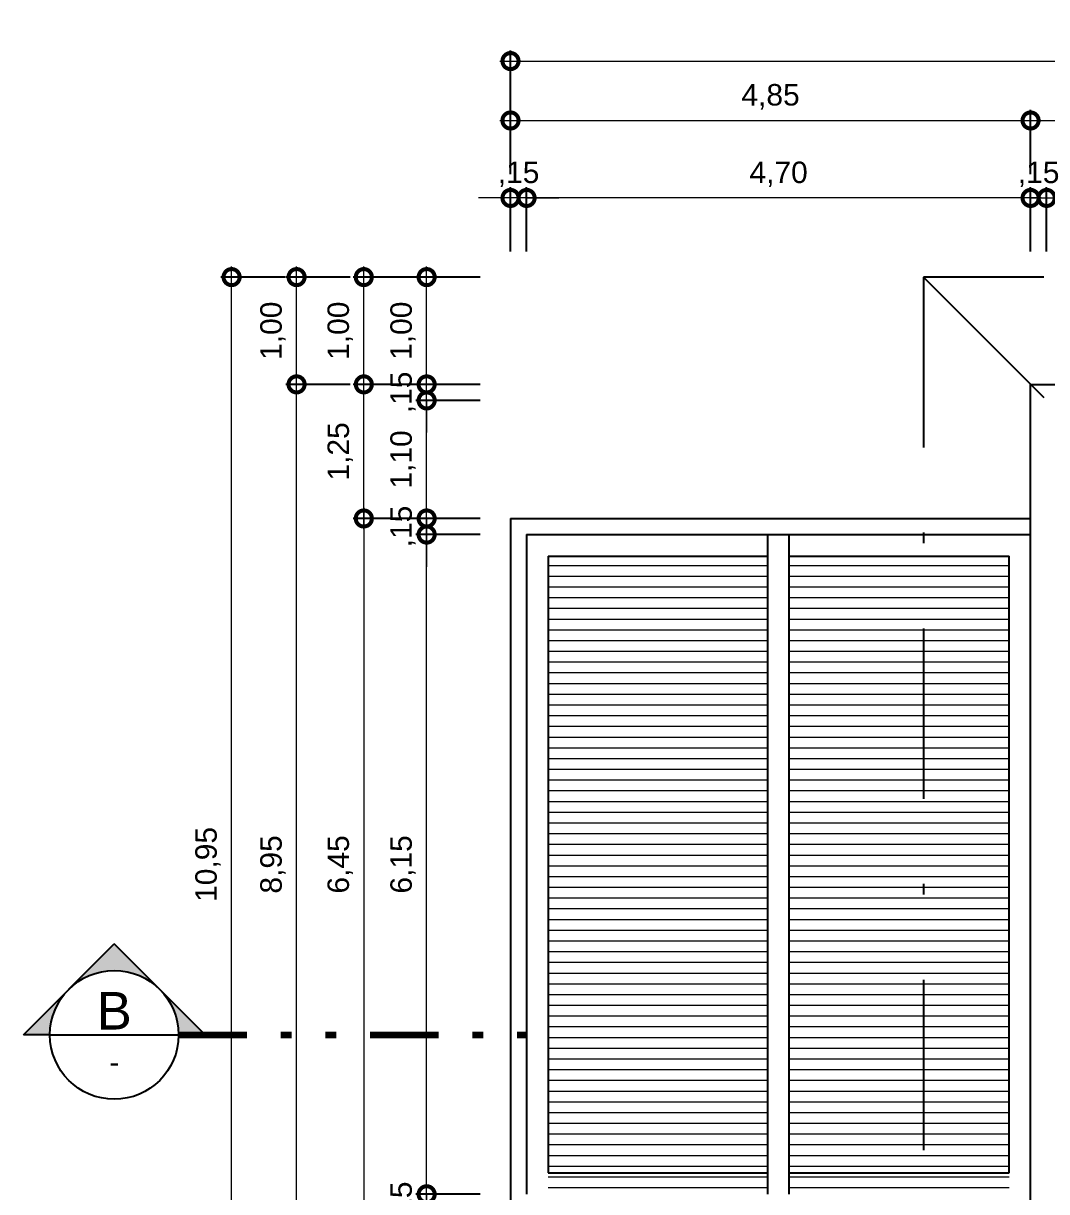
# Model space of a CAD drawing. Header units: metres. Extents: x 47788.9 to 47882.9, y 23411 to 23449.6.
# Drawn here: x 47788.85 to 47798.4, y 23422.39 to 23433.28 of the extents above; entities that cross this region are included whole.
import ezdxf
from ezdxf.enums import TextEntityAlignment as Align

# ---------------------------------------------------------------- set-up
doc = ezdxf.new("R2010")
doc.units = ezdxf.units.M
doc.header["$LTSCALE"] = 0.25
doc.linetypes.add('DASHDOT2', pattern=[12.7, 6.35, -3.175, 0, -3.175])
doc.linetypes.add('DIVIDEX2', pattern=[63.5, 25.4, -12.7, 0, -12.7, 0, -12.7])
for name, color, linetype in [('0 @ 0.1', 7, 'Continuous'), ('ARQ_ALV CT', 5, 'Continuous'), ('ARQ_PISO 01', 1, 'Continuous'), ('ARQ_PROJ SUP', 1, 'DASHDOT2'), ('SIMB_01', 1, 'Continuous'), ('SIMB_PREENCHIMENTO', 253, 'Continuous'), ('SIMB_TXT', 1, 'Continuous')]:
    doc.layers.add(name, color=color, linetype=linetype)
doc.layers.add('ARQ_0_AREAS', color=7, linetype='Continuous', true_color=0x5a1694, plot=False)
doc.layers.add('ARQ_CINZA 04', color=253, linetype='Continuous', lineweight=9)
doc.layers.add('SIMB_LCT', color=252, linetype='DIVIDEX2', lineweight=100)
doc.layers.add('ARQ_COTA_AZUL', color=5, linetype='Continuous', lineweight=20, true_color=0x0000ff)
doc.styles.add('cota', font='arial.ttf')
doc.styles.add('SIMB', font='arial.ttf')
doc.dimstyles.new('Info 01 - annot', dxfattribs={"dimtxt": 2, "dimasz": 3, "dimexe": 1, "dimexo": 1, "dimgap": 1, "dimtad": 1, "dimzin": 4, "dimtxsty": 'cota', "dimblk": 'DOTSMALL', "dimcen": 2, "dimdle": 1, "dimclrd": 256, "dimclre": 256, "dimclrt": 1, "dimazin": 2, "dimtfac": 0.09, "dimtix": 1, "dimtmove": 2, "dimatfit": 2, "dimfxl": 5, "dimfxlon": 1, "dimtolj": 1, "dimtzin": 4, "dimlwd": -1, "dimarcsym": 1})
pattern_1 = [(180, (95681.52085, 46854.32565), (-1e-17, -0.1), [])]

# ---------------------------------------------------------------- blocks, each defined once
blk = doc.blocks.new('_DotSmall')
at = {"color": 0, "linetype": 'ByBlock', "const_width": 0.5}
blk.add_lwpolyline([(-0.0625, 0, 1), (0.0625, 0, 1)], format="xyb", close=True, dxfattribs=at)
blk = doc.blocks.new('*D44')
at = {"layer": 'ARQ_COTA_AZUL', "transparency": 16777216}
for p, q in [((47792.616, 23428.663), (47792.616, 23428.963)), ((47792.616, 23428.663), (47792.616, 23428.513)), ((47792.616, 23428.513), (47792.616, 23428.213))]:
    blk.add_line(p, q, dxfattribs=at)
at = {"layer": 'ARQ_COTA_AZUL', "lineweight": -2, "transparency": 16777216}
for p, q in [((47793.116, 23428.663), (47792.516, 23428.663)), ((47793.116, 23428.513), (47792.516, 23428.513))]:
    blk.add_line(p, q, dxfattribs=at)
at = {"layer": 'Defpoints', "color": 0, "transparency": 16777216}
for p in [(47793.398, 23428.663), (47792.616, 23428.513), (47793.548, 23428.513)]:
    blk.add_point(p, dxfattribs=at)
at = {"layer": 'ARQ_COTA_AZUL', "transparency": 16777216, "xscale": 0.3, "yscale": 0.3, "zscale": 0.3}
for p, rotation in [((47792.616, 23428.663), 270), ((47792.616, 23428.513), 90)]:
    blk.add_blockref('_DotSmall', p, dxfattribs=dict(at, rotation=rotation))
at = {"layer": 'ARQ_COTA_AZUL', "color": 1, "transparency": 16777216, "insert": (47792.396, 23428.588), "char_height": 0.2, "attachment_point": 5, "rotation": 90, "style": 'cota'}
blk.add_mtext('\\A1;,15', dxfattribs=at)
blk = doc.blocks.new('*D45')
at = {"layer": 'ARQ_COTA_AZUL', "transparency": 16777216}
for p, q in [((47792.616, 23428.663), (47792.616, 23428.963)), ((47792.616, 23428.663), (47792.616, 23428.513)), ((47792.616, 23428.513), (47792.616, 23428.213))]:
    blk.add_line(p, q, dxfattribs=at)
at = {"layer": 'ARQ_COTA_AZUL', "lineweight": -2, "transparency": 16777216}
for p, q in [((47793.116, 23428.663), (47792.516, 23428.663)), ((47793.116, 23428.513), (47792.516, 23428.513))]:
    blk.add_line(p, q, dxfattribs=at)
at = {"layer": 'Defpoints', "color": 0, "transparency": 16777216}
for p in [(47793.398, 23428.663), (47792.616, 23428.513), (47793.548, 23428.513)]:
    blk.add_point(p, dxfattribs=at)
at = {"layer": 'ARQ_COTA_AZUL', "transparency": 16777216, "xscale": 0.3, "yscale": 0.3, "zscale": 0.3}
for p, rotation in [((47792.616, 23428.663), 270), ((47792.616, 23428.513), 90)]:
    blk.add_blockref('_DotSmall', p, dxfattribs=dict(at, rotation=rotation))
at = {"layer": 'ARQ_COTA_AZUL', "color": 1, "transparency": 16777216, "insert": (47792.396, 23428.588), "char_height": 0.2, "attachment_point": 5, "rotation": 90, "style": 'cota'}
blk.add_mtext('\\A1;,15', dxfattribs=at)
blk = doc.blocks.new('*D37')
at = {"layer": 'ARQ_COTA_AZUL', "transparency": 16777216}
for p, q in [((47792.616, 23422.363), (47792.616, 23422.663)), ((47792.616, 23422.363), (47792.616, 23422.213)), ((47792.616, 23422.213), (47792.616, 23421.913))]:
    blk.add_line(p, q, dxfattribs=at)
at = {"layer": 'ARQ_COTA_AZUL', "lineweight": -2, "transparency": 16777216}
for p, q in [((47793.116, 23422.363), (47792.516, 23422.363)), ((47793.116, 23422.213), (47792.516, 23422.213))]:
    blk.add_line(p, q, dxfattribs=at)
at = {"layer": 'Defpoints', "color": 0, "transparency": 16777216}
for p in [(47793.548, 23422.363), (47792.616, 23422.213), (47793.398, 23422.213)]:
    blk.add_point(p, dxfattribs=at)
at = {"layer": 'ARQ_COTA_AZUL', "transparency": 16777216, "xscale": 0.3, "yscale": 0.3, "zscale": 0.3}
for p, rotation in [((47792.616, 23422.363), 270), ((47792.616, 23422.213), 90)]:
    blk.add_blockref('_DotSmall', p, dxfattribs=dict(at, rotation=rotation))
at = {"layer": 'ARQ_COTA_AZUL', "color": 1, "transparency": 16777216, "insert": (47792.396, 23422.288), "char_height": 0.2, "attachment_point": 5, "rotation": 90, "style": 'cota'}
blk.add_mtext('\\A1;,15', dxfattribs=at)
blk = doc.blocks.new('*D38')
at = {"layer": 'ARQ_COTA_AZUL', "transparency": 16777216}
blk.add_line((47792.03, 23428.763), (47792.03, 23422.113), dxfattribs=at)
at = {"layer": 'ARQ_COTA_AZUL', "lineweight": -2, "transparency": 16777216}
for p, q in [((47792.53, 23428.663), (47791.93, 23428.663)), ((47792.53, 23422.213), (47791.93, 23422.213))]:
    blk.add_line(p, q, dxfattribs=at)
at = {"layer": 'Defpoints', "color": 0, "transparency": 16777216}
for p in [(47793.398, 23428.663), (47792.03, 23422.213), (47793.398, 23422.213)]:
    blk.add_point(p, dxfattribs=at)
at = {"layer": 'ARQ_COTA_AZUL', "transparency": 16777216, "xscale": 0.3, "yscale": 0.3, "zscale": 0.3}
for p, rotation in [((47792.03, 23428.663), 90), ((47792.03, 23422.213), 270)]:
    blk.add_blockref('_DotSmall', p, dxfattribs=dict(at, rotation=rotation))
at = {"layer": 'ARQ_COTA_AZUL', "color": 1, "transparency": 16777216, "insert": (47791.81, 23425.438), "char_height": 0.2, "attachment_point": 5, "rotation": 90, "style": 'cota'}
blk.add_mtext('\\A1;6,45', dxfattribs=at)
blk = doc.blocks.new('*D34')
at = {"layer": 'ARQ_COTA_AZUL', "lineweight": -2, "transparency": 16777216}
for p, q in [((47798.248, 23431.151), (47798.248, 23431.751)), ((47798.398, 23431.151), (47798.398, 23431.751))]:
    blk.add_line(p, q, dxfattribs=at)
at = {"layer": 'ARQ_COTA_AZUL', "transparency": 16777216}
for p, q in [((47798.248, 23431.651), (47797.948, 23431.651)), ((47798.248, 23431.651), (47798.398, 23431.651)), ((47798.398, 23431.651), (47798.698, 23431.651))]:
    blk.add_line(p, q, dxfattribs=at)
at = {"layer": 'Defpoints', "color": 0, "transparency": 16777216}
for p in [(47798.398, 23431.651), (47798.248, 23429.913), (47798.398, 23429.913)]:
    blk.add_point(p, dxfattribs=at)
at = {"layer": 'ARQ_COTA_AZUL', "transparency": 16777216, "xscale": 0.3, "yscale": 0.3, "zscale": 0.3}
blk.add_blockref('_DotSmall', (47798.248, 23431.651), dxfattribs=at)
at = {"layer": 'ARQ_COTA_AZUL', "transparency": 16777216, "xscale": 0.3, "yscale": 0.3, "zscale": 0.3, "rotation": 180}
blk.add_blockref('_DotSmall', (47798.398, 23431.651), dxfattribs=at)
at = {"layer": 'ARQ_COTA_AZUL', "color": 1, "transparency": 16777216, "insert": (47798.323, 23431.871), "char_height": 0.2, "attachment_point": 5, "style": 'cota'}
blk.add_mtext('\\A1;,15', dxfattribs=at)
blk = doc.blocks.new('*D35')
at = {"layer": 'ARQ_COTA_AZUL', "lineweight": -2, "transparency": 16777216}
for p, q in [((47798.398, 23431.151), (47798.398, 23431.751)), ((47800.898, 23431.151), (47800.898, 23431.751))]:
    blk.add_line(p, q, dxfattribs=at)
at = {"layer": 'ARQ_COTA_AZUL', "transparency": 16777216}
blk.add_line((47798.298, 23431.651), (47800.998, 23431.651), dxfattribs=at)
at = {"layer": 'Defpoints', "color": 0, "transparency": 16777216}
for p in [(47800.898, 23431.651), (47798.398, 23429.913), (47800.898, 23429.913)]:
    blk.add_point(p, dxfattribs=at)
at = {"layer": 'ARQ_COTA_AZUL', "transparency": 16777216, "xscale": 0.3, "yscale": 0.3, "zscale": 0.3, "rotation": 180}
blk.add_blockref('_DotSmall', (47798.398, 23431.651), dxfattribs=at)
at = {"layer": 'ARQ_COTA_AZUL', "transparency": 16777216, "xscale": 0.3, "yscale": 0.3, "zscale": 0.3}
blk.add_blockref('_DotSmall', (47800.898, 23431.651), dxfattribs=at)
at = {"layer": 'ARQ_COTA_AZUL', "color": 1, "transparency": 16777216, "insert": (47799.648, 23431.871), "char_height": 0.2, "attachment_point": 5, "style": 'cota'}
blk.add_mtext('\\A1;2,50', dxfattribs=at)
blk = doc.blocks.new('*D29')
at = {"layer": 'ARQ_COTA_AZUL', "transparency": 16777216}
blk.add_line((47792.616, 23422.263), (47792.616, 23428.613), dxfattribs=at)
at = {"layer": 'ARQ_COTA_AZUL', "lineweight": -2, "transparency": 16777216}
for p, q in [((47793.116, 23428.513), (47792.516, 23428.513)), ((47793.116, 23422.363), (47792.516, 23422.363))]:
    blk.add_line(p, q, dxfattribs=at)
at = {"layer": 'Defpoints', "color": 0, "transparency": 16777216}
for p in [(47792.616, 23428.513), (47793.548, 23428.513), (47793.548, 23422.363)]:
    blk.add_point(p, dxfattribs=at)
at = {"layer": 'ARQ_COTA_AZUL', "transparency": 16777216, "xscale": 0.3, "yscale": 0.3, "zscale": 0.3}
for p, rotation in [((47792.616, 23428.513), 90), ((47792.616, 23422.363), 270)]:
    blk.add_blockref('_DotSmall', p, dxfattribs=dict(at, rotation=rotation))
at = {"layer": 'ARQ_COTA_AZUL', "color": 1, "transparency": 16777216, "insert": (47792.396, 23425.438), "char_height": 0.2, "attachment_point": 5, "rotation": 90, "style": 'cota'}
blk.add_mtext('\\A1;6,15', dxfattribs=at)
blk = doc.blocks.new('*D27')
at = {"layer": 'ARQ_COTA_AZUL', "lineweight": -2, "transparency": 16777216}
for p, q in [((47793.548, 23431.151), (47793.548, 23431.751)), ((47798.248, 23431.151), (47798.248, 23431.751))]:
    blk.add_line(p, q, dxfattribs=at)
at = {"layer": 'ARQ_COTA_AZUL', "transparency": 16777216}
blk.add_line((47798.348, 23431.651), (47793.448, 23431.651), dxfattribs=at)
at = {"layer": 'Defpoints', "color": 0, "transparency": 16777216}
for p in [(47793.548, 23431.651), (47798.248, 23429.913), (47793.548, 23428.513)]:
    blk.add_point(p, dxfattribs=at)
at = {"layer": 'ARQ_COTA_AZUL', "transparency": 16777216, "xscale": 0.3, "yscale": 0.3, "zscale": 0.3, "rotation": 180}
blk.add_blockref('_DotSmall', (47793.548, 23431.651), dxfattribs=at)
at = {"layer": 'ARQ_COTA_AZUL', "transparency": 16777216, "xscale": 0.3, "yscale": 0.3, "zscale": 0.3}
blk.add_blockref('_DotSmall', (47798.248, 23431.651), dxfattribs=at)
at = {"layer": 'ARQ_COTA_AZUL', "color": 1, "transparency": 16777216, "insert": (47795.898, 23431.871), "char_height": 0.2, "attachment_point": 5, "style": 'cota'}
blk.add_mtext('\\A1;4,70', dxfattribs=at)
blk = doc.blocks.new('*D28')
at = {"layer": 'ARQ_COTA_AZUL', "lineweight": -2, "transparency": 16777216}
for p, q in [((47793.398, 23431.151), (47793.398, 23431.751)), ((47793.548, 23431.151), (47793.548, 23431.751))]:
    blk.add_line(p, q, dxfattribs=at)
at = {"layer": 'ARQ_COTA_AZUL', "transparency": 16777216}
for p, q in [((47793.398, 23431.651), (47793.098, 23431.651)), ((47793.548, 23431.651), (47793.398, 23431.651)), ((47793.548, 23431.651), (47793.848, 23431.651))]:
    blk.add_line(p, q, dxfattribs=at)
at = {"layer": 'Defpoints', "color": 0, "transparency": 16777216}
for p in [(47793.398, 23431.651), (47793.398, 23428.663), (47793.548, 23428.513)]:
    blk.add_point(p, dxfattribs=at)
at = {"layer": 'ARQ_COTA_AZUL', "transparency": 16777216, "xscale": 0.3, "yscale": 0.3, "zscale": 0.3}
blk.add_blockref('_DotSmall', (47793.398, 23431.651), dxfattribs=at)
at = {"layer": 'ARQ_COTA_AZUL', "transparency": 16777216, "xscale": 0.3, "yscale": 0.3, "zscale": 0.3, "rotation": 180}
blk.add_blockref('_DotSmall', (47793.548, 23431.651), dxfattribs=at)
at = {"layer": 'ARQ_COTA_AZUL', "color": 1, "transparency": 16777216, "insert": (47793.473, 23431.871), "char_height": 0.2, "attachment_point": 5, "style": 'cota'}
blk.add_mtext('\\A1;,15', dxfattribs=at)
blk = doc.blocks.new('*D112')
at = {"layer": 'ARQ_COTA_AZUL', "lineweight": -2, "transparency": 16777216}
for p, q in [((47793.398, 23431.873), (47793.398, 23432.473)), ((47798.248, 23431.873), (47798.248, 23432.473))]:
    blk.add_line(p, q, dxfattribs=at)
at = {"layer": 'ARQ_COTA_AZUL', "transparency": 16777216}
blk.add_line((47793.298, 23432.373), (47798.348, 23432.373), dxfattribs=at)
at = {"layer": 'Defpoints', "color": 0, "transparency": 16777216}
for p in [(47798.248, 23432.373), (47793.398, 23428.663), (47798.248, 23428.663)]:
    blk.add_point(p, dxfattribs=at)
at = {"layer": 'ARQ_COTA_AZUL', "transparency": 16777216, "xscale": 0.3, "yscale": 0.3, "zscale": 0.3, "rotation": 180}
blk.add_blockref('_DotSmall', (47793.398, 23432.373), dxfattribs=at)
at = {"layer": 'ARQ_COTA_AZUL', "transparency": 16777216, "xscale": 0.3, "yscale": 0.3, "zscale": 0.3}
blk.add_blockref('_DotSmall', (47798.248, 23432.373), dxfattribs=at)
at = {"layer": 'ARQ_COTA_AZUL', "color": 1, "transparency": 16777216, "insert": (47795.823, 23432.594), "char_height": 0.2, "attachment_point": 5, "style": 'cota'}
blk.add_mtext('\\A1;4,85', dxfattribs=at)
blk = doc.blocks.new('*D113')
at = {"layer": 'ARQ_COTA_AZUL', "lineweight": -2, "transparency": 16777216}
for p, q in [((47798.248, 23431.873), (47798.248, 23432.473)), ((47807.198, 23431.873), (47807.198, 23432.473))]:
    blk.add_line(p, q, dxfattribs=at)
at = {"layer": 'ARQ_COTA_AZUL', "transparency": 16777216}
blk.add_line((47798.148, 23432.373), (47807.298, 23432.373), dxfattribs=at)
at = {"layer": 'Defpoints', "color": 0, "transparency": 16777216}
for p in [(47807.198, 23432.373), (47807.198, 23429.913), (47798.248, 23428.663)]:
    blk.add_point(p, dxfattribs=at)
at = {"layer": 'ARQ_COTA_AZUL', "transparency": 16777216, "xscale": 0.3, "yscale": 0.3, "zscale": 0.3, "rotation": 180}
blk.add_blockref('_DotSmall', (47798.248, 23432.373), dxfattribs=at)
at = {"layer": 'ARQ_COTA_AZUL', "transparency": 16777216, "xscale": 0.3, "yscale": 0.3, "zscale": 0.3}
blk.add_blockref('_DotSmall', (47807.198, 23432.373), dxfattribs=at)
at = {"layer": 'ARQ_COTA_AZUL', "color": 1, "transparency": 16777216, "insert": (47802.723, 23432.594), "char_height": 0.2, "attachment_point": 5, "style": 'cota'}
blk.add_mtext('\\A1;8,95', dxfattribs=at)
blk = doc.blocks.new('*D115')
at = {"layer": 'ARQ_COTA_AZUL', "transparency": 16777216}
blk.add_line((47792.616, 23428.563), (47792.616, 23429.863), dxfattribs=at)
at = {"layer": 'ARQ_COTA_AZUL', "lineweight": -2, "transparency": 16777216}
for p, q in [((47793.116, 23429.763), (47792.516, 23429.763)), ((47793.116, 23428.663), (47792.516, 23428.663))]:
    blk.add_line(p, q, dxfattribs=at)
at = {"layer": 'Defpoints', "color": 0, "transparency": 16777216}
for p in [(47792.616, 23429.763), (47798.398, 23429.763), (47793.398, 23428.663)]:
    blk.add_point(p, dxfattribs=at)
at = {"layer": 'ARQ_COTA_AZUL', "transparency": 16777216, "xscale": 0.3, "yscale": 0.3, "zscale": 0.3}
for p, rotation in [((47792.616, 23429.763), 90), ((47792.616, 23428.663), 270)]:
    blk.add_blockref('_DotSmall', p, dxfattribs=dict(at, rotation=rotation))
at = {"layer": 'ARQ_COTA_AZUL', "color": 1, "transparency": 16777216, "insert": (47792.396, 23429.213), "char_height": 0.2, "attachment_point": 5, "rotation": 90, "style": 'cota'}
blk.add_mtext('\\A1;1,10', dxfattribs=at)
blk = doc.blocks.new('*D116')
at = {"layer": 'ARQ_COTA_AZUL', "transparency": 16777216}
for p, q in [((47792.616, 23429.913), (47792.616, 23430.213)), ((47792.616, 23429.763), (47792.616, 23429.913)), ((47792.616, 23429.763), (47792.616, 23429.463))]:
    blk.add_line(p, q, dxfattribs=at)
at = {"layer": 'ARQ_COTA_AZUL', "lineweight": -2, "transparency": 16777216}
for p, q in [((47793.116, 23429.913), (47792.516, 23429.913)), ((47793.116, 23429.763), (47792.516, 23429.763))]:
    blk.add_line(p, q, dxfattribs=at)
at = {"layer": 'Defpoints', "color": 0, "transparency": 16777216}
for p in [(47792.616, 23429.913), (47798.398, 23429.913), (47798.398, 23429.763)]:
    blk.add_point(p, dxfattribs=at)
at = {"layer": 'ARQ_COTA_AZUL', "transparency": 16777216, "xscale": 0.3, "yscale": 0.3, "zscale": 0.3}
for p, rotation in [((47792.616, 23429.913), 270), ((47792.616, 23429.763), 90)]:
    blk.add_blockref('_DotSmall', p, dxfattribs=dict(at, rotation=rotation))
at = {"layer": 'ARQ_COTA_AZUL', "color": 1, "transparency": 16777216, "insert": (47792.396, 23429.838), "char_height": 0.2, "attachment_point": 5, "rotation": 90, "style": 'cota'}
blk.add_mtext('\\A1;,15', dxfattribs=at)
blk = doc.blocks.new('*D117')
at = {"layer": 'ARQ_COTA_AZUL', "transparency": 16777216}
blk.add_line((47792.03, 23428.563), (47792.03, 23430.013), dxfattribs=at)
at = {"layer": 'ARQ_COTA_AZUL', "lineweight": -2, "transparency": 16777216}
for p, q in [((47792.53, 23429.913), (47791.93, 23429.913)), ((47792.53, 23428.663), (47791.93, 23428.663))]:
    blk.add_line(p, q, dxfattribs=at)
at = {"layer": 'Defpoints', "color": 0, "transparency": 16777216}
for p in [(47792.03, 23429.913), (47798.248, 23429.913), (47793.398, 23428.663)]:
    blk.add_point(p, dxfattribs=at)
at = {"layer": 'ARQ_COTA_AZUL', "transparency": 16777216, "xscale": 0.3, "yscale": 0.3, "zscale": 0.3}
for p, rotation in [((47792.03, 23429.913), 90), ((47792.03, 23428.663), 270)]:
    blk.add_blockref('_DotSmall', p, dxfattribs=dict(at, rotation=rotation))
at = {"layer": 'ARQ_COTA_AZUL', "color": 1, "transparency": 16777216, "insert": (47791.81, 23429.288), "char_height": 0.2, "attachment_point": 5, "rotation": 90, "style": 'cota'}
blk.add_mtext('\\A1;1,25', dxfattribs=at)
blk = doc.blocks.new('*D118')
at = {"layer": 'ARQ_COTA_AZUL', "transparency": 16777216}
blk.add_line((47792.03, 23429.813), (47792.03, 23431.013), dxfattribs=at)
at = {"layer": 'ARQ_COTA_AZUL', "lineweight": -2, "transparency": 16777216}
for p, q in [((47792.53, 23430.913), (47791.93, 23430.913)), ((47792.53, 23429.913), (47791.93, 23429.913))]:
    blk.add_line(p, q, dxfattribs=at)
at = {"layer": 'Defpoints', "color": 0, "transparency": 16777216}
for p in [(47792.03, 23430.913), (47797.248, 23430.913), (47798.248, 23429.913)]:
    blk.add_point(p, dxfattribs=at)
at = {"layer": 'ARQ_COTA_AZUL', "transparency": 16777216, "xscale": 0.3, "yscale": 0.3, "zscale": 0.3}
for p, rotation in [((47792.03, 23430.913), 90), ((47792.03, 23429.913), 270)]:
    blk.add_blockref('_DotSmall', p, dxfattribs=dict(at, rotation=rotation))
at = {"layer": 'ARQ_COTA_AZUL', "color": 1, "transparency": 16777216, "insert": (47791.81, 23430.413), "char_height": 0.2, "attachment_point": 5, "rotation": 90, "style": 'cota'}
blk.add_mtext('\\A1;1,00', dxfattribs=at)
blk = doc.blocks.new('*D119')
at = {"layer": 'ARQ_COTA_AZUL', "transparency": 16777216}
blk.add_line((47792.616, 23429.813), (47792.616, 23431.013), dxfattribs=at)
at = {"layer": 'ARQ_COTA_AZUL', "lineweight": -2, "transparency": 16777216}
for p, q in [((47793.116, 23430.913), (47792.516, 23430.913)), ((47793.116, 23429.913), (47792.516, 23429.913))]:
    blk.add_line(p, q, dxfattribs=at)
at = {"layer": 'Defpoints', "color": 0, "transparency": 16777216}
for p in [(47792.616, 23430.913), (47797.248, 23430.913), (47798.398, 23429.913)]:
    blk.add_point(p, dxfattribs=at)
at = {"layer": 'ARQ_COTA_AZUL', "transparency": 16777216, "xscale": 0.3, "yscale": 0.3, "zscale": 0.3}
for p, rotation in [((47792.616, 23430.913), 90), ((47792.616, 23429.913), 270)]:
    blk.add_blockref('_DotSmall', p, dxfattribs=dict(at, rotation=rotation))
at = {"layer": 'ARQ_COTA_AZUL', "color": 1, "transparency": 16777216, "insert": (47792.396, 23430.413), "char_height": 0.2, "attachment_point": 5, "rotation": 90, "style": 'cota'}
blk.add_mtext('\\A1;1,00', dxfattribs=at)
blk = doc.blocks.new('*D136')
at = {"layer": 'ARQ_COTA_AZUL', "transparency": 16777216}
blk.add_line((47791.403, 23420.863), (47791.403, 23430.013), dxfattribs=at)
at = {"layer": 'ARQ_COTA_AZUL', "lineweight": -2, "transparency": 16777216}
for p, q in [((47791.903, 23429.913), (47791.303, 23429.913)), ((47791.903, 23420.963), (47791.303, 23420.963))]:
    blk.add_line(p, q, dxfattribs=at)
at = {"layer": 'Defpoints', "color": 0, "transparency": 16777216}
for p in [(47791.403, 23429.913), (47798.248, 23429.913), (47798.248, 23420.963)]:
    blk.add_point(p, dxfattribs=at)
at = {"layer": 'ARQ_COTA_AZUL', "transparency": 16777216, "xscale": 0.3, "yscale": 0.3, "zscale": 0.3}
for p, rotation in [((47791.403, 23429.913), 90), ((47791.403, 23420.963), 270)]:
    blk.add_blockref('_DotSmall', p, dxfattribs=dict(at, rotation=rotation))
at = {"layer": 'ARQ_COTA_AZUL', "color": 1, "transparency": 16777216, "insert": (47791.183, 23425.438), "char_height": 0.2, "attachment_point": 5, "rotation": 90, "style": 'cota'}
blk.add_mtext('\\A1;8,95', dxfattribs=at)
blk = doc.blocks.new('*D137')
at = {"layer": 'ARQ_COTA_AZUL', "transparency": 16777216}
blk.add_line((47791.403, 23429.813), (47791.403, 23431.013), dxfattribs=at)
at = {"layer": 'ARQ_COTA_AZUL', "lineweight": -2, "transparency": 16777216}
for p, q in [((47791.903, 23430.913), (47791.303, 23430.913)), ((47791.903, 23429.913), (47791.303, 23429.913))]:
    blk.add_line(p, q, dxfattribs=at)
at = {"layer": 'Defpoints', "color": 0, "transparency": 16777216}
for p in [(47791.403, 23430.913), (47797.248, 23430.913), (47798.248, 23429.913)]:
    blk.add_point(p, dxfattribs=at)
at = {"layer": 'ARQ_COTA_AZUL', "transparency": 16777216, "xscale": 0.3, "yscale": 0.3, "zscale": 0.3}
for p, rotation in [((47791.403, 23430.913), 90), ((47791.403, 23429.913), 270)]:
    blk.add_blockref('_DotSmall', p, dxfattribs=dict(at, rotation=rotation))
at = {"layer": 'ARQ_COTA_AZUL', "color": 1, "transparency": 16777216, "insert": (47791.183, 23430.413), "char_height": 0.2, "attachment_point": 5, "rotation": 90, "style": 'cota'}
blk.add_mtext('\\A1;1,00', dxfattribs=at)
blk = doc.blocks.new('*D139')
at = {"layer": 'ARQ_COTA_AZUL', "transparency": 16777216}
blk.add_line((47790.797, 23419.863), (47790.797, 23431.013), dxfattribs=at)
at = {"layer": 'ARQ_COTA_AZUL', "lineweight": -2, "transparency": 16777216}
for p, q in [((47791.297, 23430.913), (47790.697, 23430.913)), ((47791.297, 23419.963), (47790.697, 23419.963))]:
    blk.add_line(p, q, dxfattribs=at)
at = {"layer": 'Defpoints', "color": 0, "transparency": 16777216}
for p in [(47790.797, 23430.913), (47797.248, 23430.913), (47797.248, 23419.963)]:
    blk.add_point(p, dxfattribs=at)
at = {"layer": 'ARQ_COTA_AZUL', "transparency": 16777216, "xscale": 0.3, "yscale": 0.3, "zscale": 0.3}
for p, rotation in [((47790.797, 23430.913), 90), ((47790.797, 23419.963), 270)]:
    blk.add_blockref('_DotSmall', p, dxfattribs=dict(at, rotation=rotation))
at = {"layer": 'ARQ_COTA_AZUL', "color": 1, "transparency": 16777216, "insert": (47790.577, 23425.438), "char_height": 0.2, "attachment_point": 5, "rotation": 90, "style": 'cota'}
blk.add_mtext('\\A1;10,95', dxfattribs=at)
blk = doc.blocks.new('*D142')
at = {"layer": 'ARQ_COTA_AZUL', "lineweight": -2, "transparency": 16777216}
for p, q in [((47793.398, 23432.427), (47793.398, 23433.027)), ((47808.198, 23432.427), (47808.198, 23433.027))]:
    blk.add_line(p, q, dxfattribs=at)
at = {"layer": 'ARQ_COTA_AZUL', "transparency": 16777216}
blk.add_line((47793.298, 23432.927), (47808.298, 23432.927), dxfattribs=at)
at = {"layer": 'Defpoints', "color": 0, "transparency": 16777216}
for p in [(47808.198, 23432.927), (47808.198, 23430.913), (47793.398, 23428.663)]:
    blk.add_point(p, dxfattribs=at)
at = {"layer": 'ARQ_COTA_AZUL', "transparency": 16777216, "xscale": 0.3, "yscale": 0.3, "zscale": 0.3, "rotation": 180}
blk.add_blockref('_DotSmall', (47793.398, 23432.927), dxfattribs=at)
at = {"layer": 'ARQ_COTA_AZUL', "transparency": 16777216, "xscale": 0.3, "yscale": 0.3, "zscale": 0.3}
blk.add_blockref('_DotSmall', (47808.198, 23432.927), dxfattribs=at)
at = {"layer": 'ARQ_COTA_AZUL', "color": 1, "transparency": 16777216, "insert": (47800.798, 23433.147), "char_height": 0.2, "attachment_point": 5, "style": 'cota'}
blk.add_mtext('\\A1;14,80', dxfattribs=at)
blk = doc.blocks.new('*U160')
at = {"layer": 'SIMB_PREENCHIMENTO', "transparency": 33554587}
h = blk.add_hatch(color=256, dxfattribs=at)
h.dxf.hatch_style = 1
h.paths.add_polyline_path([(0, 8.48), (-4.15, 4.33, -0.401827), (4.15, 4.33)])
h = blk.add_hatch(color=256, dxfattribs=at)
h.dxf.hatch_style = 1
h.paths.add_polyline_path([(-4.33, 4.15), (-8.48, 0), (-6, 0, -0.193399)])
h = blk.add_hatch(color=256, dxfattribs=at)
h.dxf.hatch_style = 1
h.paths.add_polyline_path([(4.33, 4.15, -0.193399), (6, 0), (8.48, 0)])
at = {"layer": 'SIMB_01'}
for p, q in [((-8.48, 0), (0, 8.48)), ((8.48, 0), (0, 8.48)), ((-6, 0), (-8.48, 0)), ((-6, 0), (6, 0)), ((6, 0), (8.48, 0))]:
    blk.add_line(p, q, dxfattribs=at)
blk.add_circle((0, 0), 6, dxfattribs=at)
at = {"layer": 'SIMB_LCT'}
blk.add_line((6, 0), (38.48, 0), dxfattribs=at)
at = {"layer": 'SIMB_TXT', "style": 'SIMB'}
for tag, height, p in [('000', 3.5, (0, 2.25)), ('999', 2, (0, -2.53))]:
    blk.add_attdef(tag, text='', height=height, dxfattribs=at).set_placement(p, align=Align.MIDDLE_CENTER)

msp = doc.modelspace()

# ---------------------------------------------------------------- hatches: boundary and pattern name
at = {"layer": 'ARQ_CINZA 04'}
h = msp.add_hatch(dxfattribs=at)
h.set_pattern_fill('_USER', color=256, scale=0.1, angle=180, pattern_type=0)
h.set_pattern_definition(pattern_1)
h.paths.add_polyline_path([(47795.798, 23428.313), (47793.748, 23428.313), (47793.748, 23422.413), (47795.798, 23422.413)])
h = msp.add_hatch(dxfattribs=at)
h.set_pattern_fill('_USER', color=256, scale=0.1, angle=180, pattern_type=0)
h.set_pattern_definition(pattern_1)
h.paths.add_polyline_path([(47795.998, 23422.413), (47798.048, 23422.413), (47798.048, 23428.313), (47795.998, 23428.313)])

# ---------------------------------------------------------------- linework, layer by layer
at = {"layer": 'ARQ_0_AREAS'}
msp.add_lwpolyline([(47798.248, 23429.913), (47807.198, 23429.913), (47807.198, 23420.963), (47798.248, 23420.963)], close=True, dxfattribs=at)
msp.add_lwpolyline([(47798.248, 23429.913), (47807.198, 23429.913), (47807.198, 23420.963), (47798.248, 23420.963)], close=True, dxfattribs=at)
at = {"layer": 'ARQ_ALV CT'}
for p, q in [((47798.248, 23420.963), (47798.248, 23429.913)), ((47798.248, 23429.913), (47798.398, 23429.913))]:
    msp.add_line(p, q, dxfattribs=at)
at = {"layer": 'ARQ_PISO 01'}
for p, q in [((47793.398, 23428.663), (47793.398, 23422.213)), ((47793.398, 23428.663), (47798.248, 23428.663)), ((47793.548, 23428.513), (47793.548, 23422.363)), ((47793.548, 23428.513), (47798.248, 23428.513)), ((47795.798, 23422.363), (47795.798, 23428.513)), ((47795.998, 23422.363), (47795.998, 23428.513)), ((47793.748, 23428.313), (47793.748, 23422.563)), ((47793.748, 23428.313), (47795.798, 23428.313)), ((47795.998, 23428.313), (47798.048, 23428.313)), ((47798.048, 23422.563), (47798.048, 23428.313)), ((47793.748, 23422.563), (47795.798, 23422.563)), ((47795.998, 23422.563), (47798.048, 23422.563))]:
    msp.add_line(p, q, dxfattribs=at)
at = {"layer": 'ARQ_PROJ SUP'}
msp.add_line((47797.248, 23430.913), (47808.198, 23419.963), dxfattribs=at)
msp.add_lwpolyline([(47797.248, 23419.963), (47808.198, 23419.963), (47808.198, 23430.913), (47797.248, 23430.913)], close=True, dxfattribs=at)

# ---------------------------------------------------------------- block references
at = {"layer": '0 @ 0.1', "xscale": 0.1, "yscale": 0.1, "zscale": 0.1}
msp.add_blockref('*U160', (47789.703, 23423.849), dxfattribs=at).add_auto_attribs({'999': '-', '000': 'B'})

# ---------------------------------------------------------------- dimensions: what is measured, and where the dimension line sits
at = {"layer": 'ARQ_COTA_AZUL'}
for base, p1, p2, picture, middle in [((47808.198, 23432.927), (47793.398, 23428.663), (47808.198, 23430.913), '*D142', (47800.798, 23433.147)), ((47798.248, 23432.373), (47793.398, 23428.663), (47798.248, 23428.663), '*D112', (47795.823, 23432.594)), ((47807.198, 23432.373), (47798.248, 23428.663), (47807.198, 23429.913), '*D113', (47802.723, 23432.594)), ((47793.398, 23431.651), (47793.548, 23428.513), (47793.398, 23428.663), '*D28', (47793.473, 23431.871)), ((47793.548, 23431.651), (47798.248, 23429.913), (47793.548, 23428.513), '*D27', (47795.898, 23431.871)), ((47798.398, 23431.651), (47798.248, 23429.913), (47798.398, 23429.913), '*D34', (47798.323, 23431.871)), ((47800.898, 23431.651), (47798.398, 23429.913), (47800.898, 23429.913), '*D35', (47799.648, 23431.871))]:
    dim = msp.add_linear_dim(base=base, p1=p1, p2=p2, dimstyle='Info 01 - annot', dxfattribs=at)
    dim.commit()
    dim.dimension.update_dxf_attribs({"geometry": picture, "text_midpoint": middle})
for base, p1, p2, angle, picture, middle in [((47790.797, 23430.913), (47797.248, 23419.963), (47797.248, 23430.913), 90, '*D139', (47790.577, 23425.438)), ((47791.403, 23430.913), (47798.248, 23429.913), (47797.248, 23430.913), 90, '*D137', (47791.183, 23430.413)), ((47792.03, 23430.913), (47798.248, 23429.913), (47797.248, 23430.913), 270, '*D118', (47791.81, 23430.413)), ((47792.616, 23430.913), (47798.398, 23429.913), (47797.248, 23430.913), 270, '*D119', (47792.396, 23430.413)), ((47792.616, 23429.913), (47798.398, 23429.763), (47798.398, 23429.913), 270, '*D116', (47792.396, 23429.838)), ((47791.403, 23429.913), (47798.248, 23420.963), (47798.248, 23429.913), 90, '*D136', (47791.183, 23425.438)), ((47792.03, 23429.913), (47793.398, 23428.663), (47798.248, 23429.913), 270, '*D117', (47791.81, 23429.288)), ((47792.616, 23429.763), (47793.398, 23428.663), (47798.398, 23429.763), 270, '*D115', (47792.396, 23429.213)), ((47792.616, 23428.513), (47793.398, 23428.663), (47793.548, 23428.513), 270, '*D44', (47792.396, 23428.588)), ((47792.616, 23428.513), (47793.398, 23428.663), (47793.548, 23428.513), 270, '*D45', (47792.396, 23428.588)), ((47792.03, 23422.213), (47793.398, 23428.663), (47793.398, 23422.213), 270, '*D38', (47791.81, 23425.438)), ((47792.616, 23428.513), (47793.548, 23422.363), (47793.548, 23428.513), 270, '*D29', (47792.396, 23425.438)), ((47792.616, 23422.213), (47793.548, 23422.363), (47793.398, 23422.213), 270, '*D37', (47792.396, 23422.288))]:
    dim = msp.add_linear_dim(base=base, p1=p1, p2=p2, angle=angle, dimstyle='Info 01 - annot', dxfattribs=at)
    dim.commit()
    dim.dimension.update_dxf_attribs({"geometry": picture, "text_midpoint": middle})

doc.saveas('drawing.dxf')
